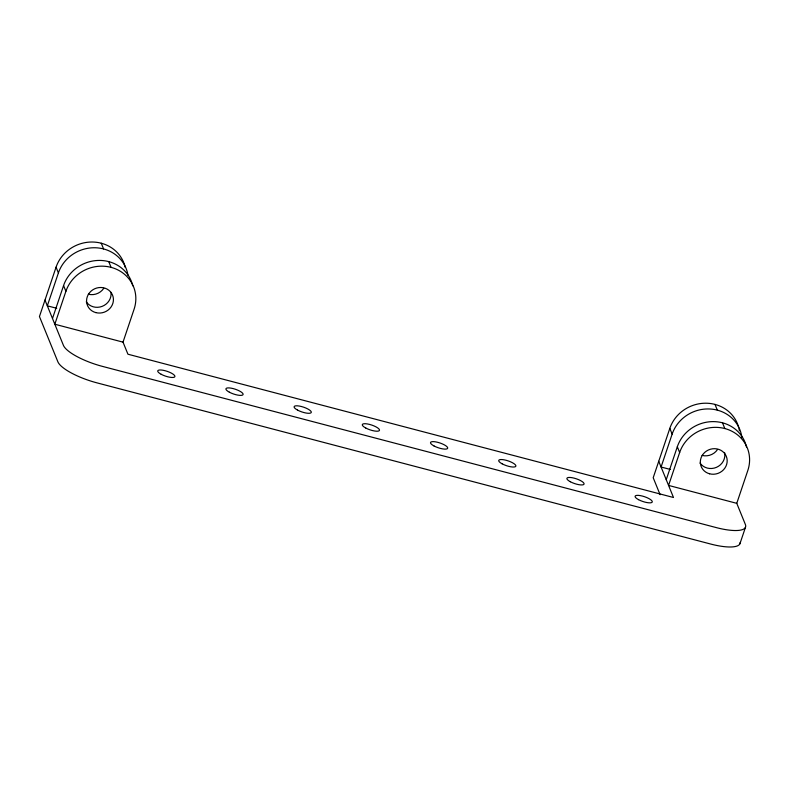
<?xml version="1.0" encoding="UTF-8"?>
<svg xmlns="http://www.w3.org/2000/svg" width="789" height="789" viewBox="0 0 789 789"><rect width="100%" height="100%" fill="white"/><g stroke="black" fill="none" stroke-linecap="round" stroke-linejoin="round"><path stroke-width="1.18" d="M125.234 267.422A36.186 33.759 -22.2 0 0 92.037 242.016A36.186 33.759 -22.2 0 0 56.068 267.175L39.45 316.547L57.883 361.816A36.186 10.158 18.6 0 0 96.899 382.843L710.652 544.035A36.186 10.158 18.6 0 0 740.181 542.418M127.976 275.322A36.186 33.759 -22.2 0 0 95.538 247.766A36.186 33.759 -22.2 0 0 58.406 272.905L47.32 305.826L56.729 308.292M52.488 318.5L63.564 285.579A36.186 33.759 -22.2 0 1 99.542 260.419A36.186 33.759 -22.2 0 1 132.73 285.825M63.564 285.579L65.901 291.309L54.826 324.23L123.015 342.14L127.936 354.212L673.49 497.494L658.736 461.279M123.015 342.14L134.091 309.219A36.186 33.759 -22.2 0 0 111.071 267.353L108.744 261.613M738.721 427.549A36.186 33.759 -22.2 0 0 705.208 403.209A36.186 33.759 -22.2 0 0 669.822 428.368L653.203 477.739L660.117 494.713M741.877 437.619A36.186 33.759 -22.2 0 0 709.873 408.988A36.186 33.759 -22.2 0 0 672.149 434.098L661.074 467.019L670.482 469.485M666.241 479.692L677.317 446.771A36.186 33.759 -22.2 0 1 713.286 421.612A36.186 33.759 -22.2 0 1 746.483 447.018M677.317 446.771L679.654 452.501L668.569 485.422L736.768 503.333L745.368 524.458A36.186 10.158 18.6 0 1 716.185 527.575L102.442 366.382A36.186 10.158 18.6 0 1 63.426 345.355L44.993 300.086M736.768 503.333L747.844 470.412A36.186 33.759 -22.2 0 0 724.825 428.545L722.487 422.805M739.944 543.739L745.477 527.279M714.992 404.402L717.329 410.132M669.822 428.368L672.149 434.098M101.239 243.209L103.576 248.939M56.068 267.175L58.406 272.905M103.773 288.301A13.571 12.663 -22.2 0 1 88.348 294.208M679.654 452.501A36.186 33.759 -22.2 0 1 724.825 428.545M111.002 292.354A13.571 12.663 -22.2 0 1 102.146 306.369A13.571 12.663 -22.2 0 1 86.257 301.832M65.901 291.309A36.186 33.759 -22.2 0 1 111.071 267.353M724.558 452.462A13.571 12.663 -22.2 0 1 716.451 467.344A13.571 12.663 -22.2 0 1 700.011 463.025M717.526 449.493A13.571 12.663 -22.2 0 1 702.092 455.401M738.987 428.614A36.186 33.759 -22.2 0 1 739.392 430.784M229.362 392.192A9.044 2.535 18.6 0 0 243.081 394.579A9.044 2.535 18.6 0 0 231.128 388.149A9.044 2.535 18.6 0 0 229.362 392.192M161.173 374.282A9.044 2.535 18.6 0 0 174.882 376.669A9.044 2.535 18.6 0 0 162.938 370.238A9.044 2.535 18.6 0 0 161.173 374.282M297.561 410.102A9.044 2.535 18.6 0 0 311.27 412.489A9.044 2.535 18.6 0 0 299.327 406.059A9.044 2.535 18.6 0 0 297.561 410.102M638.538 499.654A9.044 2.535 18.6 0 0 652.247 502.041A9.044 2.535 18.6 0 0 640.303 495.61A9.044 2.535 18.6 0 0 638.538 499.654M365.751 428.013A9.044 2.535 18.6 0 0 379.47 430.399A9.044 2.535 18.6 0 0 367.516 423.969A9.044 2.535 18.6 0 0 365.751 428.013M433.95 445.923A9.044 2.535 18.6 0 0 447.659 448.31A9.044 2.535 18.6 0 0 435.715 441.879A9.044 2.535 18.6 0 0 433.95 445.923M502.149 463.833A9.044 2.535 18.6 0 0 515.858 466.22A9.044 2.535 18.6 0 0 503.905 459.79A9.044 2.535 18.6 0 0 502.149 463.833M570.339 481.744A9.044 2.535 18.6 0 0 584.047 484.13A9.044 2.535 18.6 0 0 572.104 477.7A9.044 2.535 18.6 0 0 570.339 481.744M709.597 473.804A13.571 12.663 -22.2 0 0 726.896 458.192A13.571 12.663 -22.2 0 0 704.755 452.383A13.571 12.663 -22.2 0 0 709.597 473.804M95.844 312.612A13.571 12.663 -22.2 0 0 113.143 296.999A13.571 12.663 -22.2 0 0 91.001 291.19A13.571 12.663 -22.2 0 0 95.844 312.612"/></g></svg>
